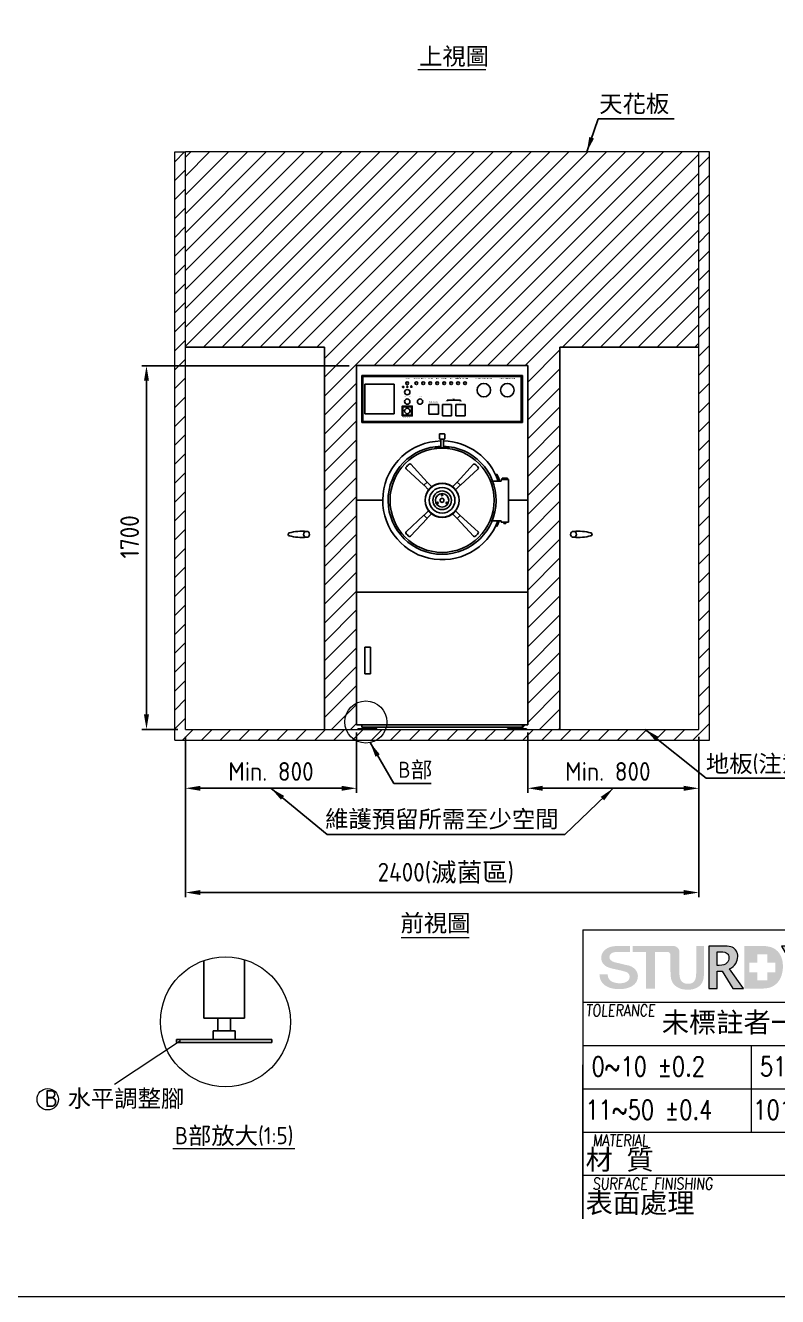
# Model space of a CAD drawing. Header units: millimetres. Extents: x -406921 to 27632, y -22195 to 9278.
# Drawn here: x 18858 to 22374, y 8 to 5951 of the extents above; entities that cross this region are included whole.
import ezdxf
from ezdxf.enums import TextEntityAlignment as Align

# ---------------------------------------------------------------- set-up
doc = ezdxf.new("R2010")
doc.units = ezdxf.units.MM
doc.header["$MEASUREMENT"] = 0
doc.linetypes.add('HIDDEN', pattern=[9.525, 6.35, -3.175])
doc.layers.get('0').update_dxf_attribs({"lineweight": 25})
for name, color, linetype, lineweight in [('D', 3, 'Continuous', 13), ('F', 7, 'Continuous', 15), ('H', 2, 'HIDDEN', 15), ('S', 4, 'Continuous', 15)]:
    doc.layers.add(name, color=color, linetype=linetype, lineweight=lineweight)
doc.styles.add('2', font='ARIAL.TTF')
doc.styles.get("Standard").update_dxf_attribs({"font": 'KAIU.TTF'})
doc.styles.add('STU25', font='isocp2.shx')
doc.styles.add('Text', font='romans.shx', dxfattribs={"width": 0.8, "oblique": 10})
doc.dimstyles.new('STU25', dxfattribs={"dimscale": 35, "dimtxt": 2.5, "dimasz": 2, "dimexe": 0.6, "dimexo": 1, "dimgap": 1, "dimtad": 1, "dimdsep": 46, "dimtxsty": 'STU25', "dimcen": 2, "dimazin": 2, "dimtfac": 1, "dimtmove": 0, "dimatfit": 3, "dimfxl": 0, "dimtolj": 1, "dimtzin": 0, "dimarcsym": 0})
doc.dimstyles.new('STU25$7', dxfattribs={"dimscale": 35, "dimtxt": 2.5, "dimasz": 2, "dimexe": 1.25, "dimexo": 0.625, "dimgap": 1, "dimtad": 0, "dimdec": 4, "dimdsep": 46, "dimtxsty": 'STU25', "dimcen": 2.5, "dimazin": 2, "dimtfac": 1, "dimtdec": 4, "dimtmove": 0, "dimatfit": 3, "dimfxl": 0, "dimtolj": 1, "dimtzin": 0, "dimarcsym": 0})

# ---------------------------------------------------------------- blocks, each defined once
blk = doc.blocks.new('*D3')
at = {"layer": 'D', "color": 0, "lineweight": -2}
for p, q in [((19606, 2625.1), (19606, 1876.4)), ((22006, 2625.1), (22006, 1876.4)), ((19676, 1897.4), (21936, 1897.4))]:
    blk.add_line(p, q, dxfattribs=at)
at = {"layer": 'D', "color": 0}
for points in [[(19676, 1909.1), (19676, 1885.8), (19606, 1897.4)], [(21936, 1885.8), (21936, 1909.1), (22006, 1897.4)]]:
    blk.add_solid(points, dxfattribs=at)
at = {"layer": 'Defpoints', "color": 0}
for p in [(19606, 2660.1), (22006, 2660.1), (22006, 1897.4)]:
    blk.add_point(p, dxfattribs=at)
at = {"layer": 'D', "color": 0, "insert": (20823, 1987.5), "char_height": 87.5, "attachment_point": 5, "style": 'STU25'}
blk.add_mtext('\\A1;2400({\\f標楷體|b0|i0|c136|p65;滅菌區})', dxfattribs=at)
blk = doc.blocks.new('*D5')
at = {"layer": 'D', "color": 0, "lineweight": -2}
for p, q in [((19606, 2625.1), (19606, 2363.7)), ((20406, 2646.1), (20406, 2363.7)), ((19676, 2384.7), (20336, 2384.7))]:
    blk.add_line(p, q, dxfattribs=at)
at = {"layer": 'D', "color": 0}
for points in [[(19676, 2396.3), (19676, 2373), (19606, 2384.7)], [(20336, 2373), (20336, 2396.3), (20406, 2384.7)]]:
    blk.add_solid(points, dxfattribs=at)
at = {"layer": 'Defpoints', "color": 0}
for p in [(20406, 2681.1), (19606, 2660.1), (20406, 2384.7)]:
    blk.add_point(p, dxfattribs=at)
at = {"layer": 'D', "color": 0, "insert": (20006, 2463.4), "char_height": 87.5, "attachment_point": 5, "style": 'STU25'}
blk.add_mtext('\\A1;Min. 800', dxfattribs=at)
blk = doc.blocks.new('*D6')
at = {"layer": 'D', "color": 0, "lineweight": -2}
for p, q in [((21206, 2646.1), (21206, 2363.7)), ((22006, 2625.1), (22006, 2363.7)), ((21276, 2384.7), (21936, 2384.7))]:
    blk.add_line(p, q, dxfattribs=at)
at = {"layer": 'D', "color": 0}
for points in [[(21276, 2396.3), (21276, 2373), (21206, 2384.7)], [(21936, 2373), (21936, 2396.3), (22006, 2384.7)]]:
    blk.add_solid(points, dxfattribs=at)
at = {"layer": 'Defpoints', "color": 0}
for p in [(21206, 2681.1), (22006, 2660.1), (22006, 2384.7)]:
    blk.add_point(p, dxfattribs=at)
at = {"layer": 'D', "color": 0, "insert": (21581, 2463.4), "char_height": 87.5, "attachment_point": 5, "style": 'STU25'}
blk.add_mtext('\\A1;Min. 800', dxfattribs=at)
blk = doc.blocks.new('*D7')
at = {"layer": 'D', "color": 0, "lineweight": -2}
for p, q in [((20371, 4360.1), (19403, 4360.1)), ((19424, 4290.1), (19424, 2730.1)), ((19571, 2660.1), (19403, 2660.1))]:
    blk.add_line(p, q, dxfattribs=at)
at = {"layer": 'D', "color": 0}
for points in [[(19435.6, 4290.1), (19412.3, 4290.1), (19424, 4360.1)], [(19412.3, 2730.1), (19435.6, 2730.1), (19424, 2660.1)]]:
    blk.add_solid(points, dxfattribs=at)
at = {"layer": 'Defpoints', "color": 0}
for p in [(20406, 4360.1), (19424, 2660.1), (19606, 2660.1)]:
    blk.add_point(p, dxfattribs=at)
at = {"layer": 'D', "color": 0, "insert": (19345.2, 3560.1), "char_height": 87.5, "attachment_point": 5, "rotation": 90, "style": 'STU25'}
blk.add_mtext('\\A1;1700', dxfattribs=at)
blk = doc.blocks.new('新駿LOGO')
at = {"layer": 'F'}
h = blk.add_hatch(color=256, dxfattribs=at)
edge = h.paths.add_edge_path()
edge.add_spline(control_points=[(-529.05, -442.14), (-529.05, -442.31), (-529.02, -442.45), (-528.95, -442.56), (-528.89, -442.68), (-528.8, -442.78), (-528.69, -442.85), (-528.57, -442.93), (-528.44, -442.98), (-528.29, -443.01), (-528.15, -443.05), (-527.99, -443.07), (-527.81, -443.07), (-527.62, -443.07), (-527.47, -443.05), (-527.33, -443.01), (-527.2, -442.97), (-527.09, -442.92), (-527.01, -442.86), (-526.93, -442.8), (-526.87, -442.73), (-526.83, -442.65), (-526.8, -442.57), (-526.78, -442.49), (-526.78, -442.41), (-526.78, -442.25), (-526.82, -442.13), (-526.91, -442.05), (-526.99, -441.97), (-527.08, -441.91), (-527.18, -441.88), (-527.36, -441.83), (-527.56, -441.77), (-527.79, -441.72), (-528.02, -441.67), (-528.3, -441.61), (-528.64, -441.53), (-528.85, -441.48), (-529.02, -441.41), (-529.16, -441.34), (-529.3, -441.26), (-529.41, -441.17), (-529.5, -441.07), (-529.58, -440.98), (-529.64, -440.87), (-529.67, -440.77), (-529.7, -440.66), (-529.72, -440.55), (-529.72, -440.43), (-529.72, -440.22), (-529.67, -440.03), (-529.57, -439.87), (-529.46, -439.71), (-529.33, -439.58), (-529.16, -439.47), (-528.99, -439.37), (-528.85, -439.31), (-528.64, -439.26), (-528.43, -439.21), (-528.13, -439.2), (-527.91, -439.2), (-527.66, -439.2), (-526.73, -439.2), (-526.73, -439.2), (-526.73, -439.2), (-526.73, -439.81), (-526.73, -439.81), (-526.73, -439.81), (-528.14, -439.8), (-528.28, -439.83), (-528.39, -439.85), (-528.48, -439.86), (-528.56, -439.9), (-528.65, -439.94), (-528.72, -440), (-528.78, -440.07), (-528.84, -440.14), (-528.87, -440.23), (-528.87, -440.34), (-528.87, -440.5), (-528.81, -440.62), (-528.7, -440.7), (-528.6, -440.79), (-528.46, -440.85), (-528.28, -440.9), (-528.27, -440.9), (-528.19, -440.92), (-528.07, -440.95), (-527.94, -440.98), (-527.8, -441.01), (-527.65, -441.05), (-527.49, -441.09), (-527.34, -441.12), (-527.19, -441.16), (-527.04, -441.19), (-526.94, -441.21), (-526.87, -441.23), (-526.71, -441.27), (-526.58, -441.34), (-526.46, -441.41), (-526.34, -441.49), (-526.24, -441.58), (-526.16, -441.67), (-526.08, -441.77), (-526.02, -441.88), (-525.98, -441.99), (-525.94, -442.1), (-525.92, -442.22), (-525.92, -442.33), (-525.92, -442.57), (-525.98, -442.78), (-526.09, -442.95), (-526.2, -443.12), (-526.35, -443.26), (-526.53, -443.37), (-526.71, -443.48), (-526.92, -443.55), (-527.15, -443.61), (-527.39, -443.66), (-527.62, -443.68), (-527.87, -443.68), (-528.14, -443.68), (-528.41, -443.65), (-528.65, -443.59), (-528.9, -443.53), (-529.11, -443.44), (-529.3, -443.31), (-529.48, -443.19), (-529.63, -443.03), (-529.74, -442.83), (-529.84, -442.64), (-529.9, -442.41), (-529.91, -442.14), (-529.91, -442.14), (-529.05, -442.14), (-529.05, -442.14)], knot_values=[0, 0, 0, 0, 1, 1, 1, 2, 2, 2, 3, 3, 3, 4, 4, 4, 5, 5, 5, 6, 6, 6, 7, 7, 7, 8, 8, 8, 9, 9, 9, 10, 10, 10, 11, 11, 11, 12, 12, 12, 13, 13, 13, 14, 14, 14, 15, 15, 15, 16, 16, 16, 17, 17, 17, 18, 18, 18, 19, 19, 19, 20, 20, 20, 21, 21, 21, 22, 22, 22, 23, 23, 23, 24, 24, 24, 25, 25, 25, 26, 26, 26, 27, 27, 27, 28, 28, 28, 29, 29, 29, 30, 30, 30, 31, 31, 31, 32, 32, 32, 33, 33, 33, 34, 34, 34, 35, 35, 35, 36, 36, 36, 37, 37, 37, 38, 38, 38, 39, 39, 39, 40, 40, 40, 41, 41, 41, 42, 42, 42, 43, 43, 43, 44, 44, 44, 45, 45, 45, 45], degree=3, periodic=0)
edge = h.paths.add_edge_path()
edge.add_spline(control_points=[(-522.53, -440.14), (-522.54, -440.04), (-522.57, -439.94), (-522.63, -439.9), (-522.77, -439.79), (-522.9, -439.81), (-522.9, -439.81), (-522.9, -439.81), (-523.02, -439.81), (-523.02, -439.81), (-523.02, -439.81), (-524.14, -439.81), (-524.14, -439.81), (-524.14, -439.81), (-524.14, -443.62), (-524.14, -443.62), (-524.14, -443.62), (-525.06, -443.62), (-525.06, -443.62), (-525.06, -443.62), (-525.06, -439.81), (-525.06, -439.81), (-525.06, -439.81), (-526.47, -439.81), (-526.47, -439.81), (-526.47, -439.81), (-526.47, -439.2), (-526.47, -439.2), (-526.47, -439.2), (-522.39, -439.2), (-522.39, -439.2)], knot_values=[5.578051, 5.578051, 5.578051, 5.578051, 6, 6, 6, 7, 7, 7, 8, 8, 8, 9, 9, 9, 10, 10, 10, 11, 11, 11, 12, 12, 12, 13, 13, 13, 14, 14, 14, 15, 15, 15, 15], degree=3, periodic=0)
edge.add_spline(control_points=[(-522.4, -439.2), (-522.31, -439.2), (-522.22, -439.2), (-522.22, -439.2), (-522.22, -439.2), (-521.96, -439.19), (-521.76, -439.41), (-521.58, -439.61), (-521.61, -439.85), (-521.61, -439.85), (-521.61, -439.85), (-521.61, -441.92), (-521.61, -441.92), (-521.61, -442.41), (-521.52, -442.73), (-521.36, -442.89), (-521.19, -443.05), (-520.97, -443.13), (-520.71, -443.13), (-520.45, -443.13), (-520.24, -443.05), (-520.09, -442.89), (-519.93, -442.74), (-519.86, -442.43), (-519.86, -441.98), (-519.86, -441.98), (-519.86, -439.2), (-519.86, -439.2), (-519.86, -439.2), (-519.05, -439.2), (-519.05, -439.2), (-519.05, -439.2), (-519.05, -441.92), (-519.05, -441.92), (-519.05, -442.43), (-519.12, -442.8), (-519.25, -443.02), (-519.38, -443.24), (-519.56, -443.42), (-519.8, -443.54), (-520.05, -443.67), (-520.35, -443.74), (-520.73, -443.74), (-521.09, -443.74), (-521.41, -443.68), (-521.67, -443.56), (-521.93, -443.44), (-522.14, -443.26), (-522.3, -443.03), (-522.45, -442.8), (-522.53, -442.42), (-522.53, -441.91), (-522.53, -441.91), (-522.53, -440.92), (-522.53, -440.14)], knot_values=[0.44538, 0.44538, 0.44538, 0.44538, 1, 1, 1, 2, 2, 2, 3, 3, 3, 4, 4, 4, 5, 5, 5, 6, 6, 6, 7, 7, 7, 8, 8, 8, 9, 9, 9, 10, 10, 10, 11, 11, 11, 12, 12, 12, 13, 13, 13, 14, 14, 14, 15, 15, 15, 16, 16, 16, 17, 17, 17, 17.603917, 17.603917, 17.603917, 17.603917], degree=3, periodic=0)
h = blk.add_hatch(color=256, dxfattribs=at)
edge = h.paths.add_edge_path()
edge.add_spline(control_points=[(-526.47, -439.2), (-526.47, -439.2), (-526.47, -439.81), (-526.47, -439.81)], knot_values=[-14, -14, -14, -14, -13, -13, -13, -13], degree=3, periodic=0)
edge.add_spline(control_points=[(-526.47, -439.81), (-526.47, -439.81), (-525.06, -439.81), (-525.06, -439.81)], knot_values=[-13, -13, -13, -13, -12, -12, -12, -12], degree=3, periodic=0)
edge.add_spline(control_points=[(-525.06, -439.81), (-525.06, -439.81), (-525.06, -443.62), (-525.06, -443.62)], knot_values=[-12, -12, -12, -12, -11, -11, -11, -11], degree=3, periodic=0)
edge.add_spline(control_points=[(-525.06, -443.62), (-525.06, -443.62), (-524.14, -443.62), (-524.14, -443.62)], knot_values=[-11, -11, -11, -11, -10, -10, -10, -10], degree=3, periodic=0)
edge.add_spline(control_points=[(-524.14, -443.62), (-524.14, -443.62), (-524.14, -439.81), (-524.14, -439.81)], knot_values=[-10, -10, -10, -10, -9, -9, -9, -9], degree=3, periodic=0)
edge.add_spline(control_points=[(-524.14, -439.81), (-524.14, -439.81), (-523.02, -439.81), (-523.02, -439.81)], knot_values=[-9, -9, -9, -9, -8, -8, -8, -8], degree=3, periodic=0)
edge.add_spline(control_points=[(-523.02, -439.81), (-523.02, -439.81), (-522.9, -439.81), (-522.9, -439.81)], knot_values=[-8, -8, -8, -8, -7, -7, -7, -7], degree=3, periodic=0)
edge.add_spline(control_points=[(-522.9, -439.81), (-522.9, -439.81), (-522.77, -439.79), (-522.63, -439.9)], knot_values=[-7, -7, -7, -7, -6, -6, -6, -6], degree=3, periodic=0)
edge.add_spline(control_points=[(-522.63, -439.9), (-522.57, -439.94), (-522.54, -440.04), (-522.53, -440.14)], knot_values=[-6, -6, -6, -6, -5.578051, -5.578051, -5.578051, -5.578051], degree=3, periodic=0)
edge.add_spline(control_points=[(-522.53, -440.14), (-522.53, -440.92), (-522.53, -441.91), (-522.53, -441.91)], knot_values=[-17.603917, -17.603917, -17.603917, -17.603917, -17, -17, -17, -17], degree=3, periodic=0)
edge.add_spline(control_points=[(-522.53, -441.91), (-522.53, -442.42), (-522.45, -442.8), (-522.3, -443.03)], knot_values=[-17, -17, -17, -17, -16, -16, -16, -16], degree=3, periodic=0)
edge.add_spline(control_points=[(-522.3, -443.03), (-522.14, -443.26), (-521.93, -443.44), (-521.67, -443.56)], knot_values=[-16, -16, -16, -16, -15, -15, -15, -15], degree=3, periodic=0)
edge.add_spline(control_points=[(-521.67, -443.56), (-521.41, -443.68), (-521.09, -443.74), (-520.73, -443.74)], knot_values=[-15, -15, -15, -15, -14, -14, -14, -14], degree=3, periodic=0)
edge.add_spline(control_points=[(-520.73, -443.74), (-520.35, -443.74), (-520.05, -443.67), (-519.8, -443.54)], knot_values=[-14, -14, -14, -14, -13, -13, -13, -13], degree=3, periodic=0)
edge.add_spline(control_points=[(-519.8, -443.54), (-519.56, -443.42), (-519.38, -443.24), (-519.25, -443.02)], knot_values=[-13, -13, -13, -13, -12, -12, -12, -12], degree=3, periodic=0)
edge.add_spline(control_points=[(-519.25, -443.02), (-519.12, -442.8), (-519.05, -442.43), (-519.05, -441.92)], knot_values=[-12, -12, -12, -12, -11, -11, -11, -11], degree=3, periodic=0)
edge.add_spline(control_points=[(-519.05, -441.92), (-519.05, -441.92), (-519.05, -439.2), (-519.05, -439.2)], knot_values=[-11, -11, -11, -11, -10, -10, -10, -10], degree=3, periodic=0)
edge.add_spline(control_points=[(-519.05, -439.2), (-519.05, -439.2), (-519.86, -439.2), (-519.86, -439.2)], knot_values=[-10, -10, -10, -10, -9, -9, -9, -9], degree=3, periodic=0)
edge.add_spline(control_points=[(-519.86, -439.2), (-519.86, -439.2), (-519.86, -441.98), (-519.86, -441.98)], knot_values=[-9, -9, -9, -9, -8, -8, -8, -8], degree=3, periodic=0)
edge.add_spline(control_points=[(-519.86, -441.98), (-519.86, -442.43), (-519.93, -442.74), (-520.09, -442.89)], knot_values=[-8, -8, -8, -8, -7, -7, -7, -7], degree=3, periodic=0)
edge.add_spline(control_points=[(-520.09, -442.89), (-520.24, -443.05), (-520.45, -443.13), (-520.71, -443.13)], knot_values=[-7, -7, -7, -7, -6, -6, -6, -6], degree=3, periodic=0)
edge.add_spline(control_points=[(-520.71, -443.13), (-520.97, -443.13), (-521.19, -443.05), (-521.36, -442.89)], knot_values=[-6, -6, -6, -6, -5, -5, -5, -5], degree=3, periodic=0)
edge.add_spline(control_points=[(-521.36, -442.89), (-521.52, -442.73), (-521.61, -442.41), (-521.61, -441.92)], knot_values=[-5, -5, -5, -5, -4, -4, -4, -4], degree=3, periodic=0)
edge.add_spline(control_points=[(-521.61, -441.92), (-521.61, -441.92), (-521.61, -439.85), (-521.61, -439.85)], knot_values=[-4, -4, -4, -4, -3, -3, -3, -3], degree=3, periodic=0)
edge.add_spline(control_points=[(-521.61, -439.85), (-521.61, -439.85), (-521.61, -439.85), (-521.61, -439.85)], knot_values=[-3, -3, -3, -3, -2.999949, -2.999949, -2.999949, -2.999949], degree=3, periodic=0)
edge.add_spline(control_points=[(-521.61, -439.85), (-521.61, -439.85), (-521.58, -439.61), (-521.76, -439.41)], knot_values=[-2.999949, -2.999949, -2.999949, -2.999949, -2, -2, -2, -2], degree=3, periodic=0)
edge.add_spline(control_points=[(-521.76, -439.41), (-521.96, -439.19), (-522.22, -439.2), (-522.22, -439.2)], knot_values=[-2, -2, -2, -2, -1, -1, -1, -1], degree=3, periodic=0)
edge.add_spline(control_points=[(-522.22, -439.2), (-522.22, -439.2), (-526.47, -439.2), (-526.47, -439.2)], knot_values=[-15, -15, -15, -15, -14, -14, -14, -14], degree=3, periodic=0)
h = blk.add_hatch(color=256, dxfattribs=at)
edge = h.paths.add_edge_path()
edge.add_spline(control_points=[(-518.54, -443.62), (-518.54, -443.62), (-518.54, -439.2), (-518.54, -439.2), (-518.54, -439.2), (-516.88, -439.2), (-516.88, -439.2), (-516.55, -439.2), (-516.29, -439.25), (-516.11, -439.33), (-515.93, -439.41), (-515.79, -439.54), (-515.69, -439.72), (-515.59, -439.89), (-515.54, -440.08), (-515.54, -440.3), (-515.54, -440.56), (-515.61, -440.8), (-515.76, -441.03), (-515.91, -441.26), (-516.12, -441.44), (-516.39, -441.56), (-516.39, -441.56), (-514.95, -443.62), (-514.95, -443.62), (-514.95, -443.62), (-516.07, -443.62), (-516.07, -443.62), (-516.07, -443.62), (-517.17, -441.81), (-517.17, -441.81), (-517.17, -441.81), (-517.67, -441.81), (-517.67, -441.81), (-517.67, -441.81), (-517.67, -443.62), (-517.67, -443.62), (-517.67, -443.62), (-518.54, -443.62), (-518.54, -443.62)], knot_values=[0, 0, 0, 0, 1, 1, 1, 2, 2, 2, 3, 3, 3, 4, 4, 4, 5, 5, 5, 6, 6, 6, 7, 7, 7, 8, 8, 8, 9, 9, 9, 10, 10, 10, 11, 11, 11, 12, 12, 12, 13, 13, 13, 13], degree=3, periodic=1)
edge = h.paths.add_edge_path(flags=16)
edge.add_spline(control_points=[(-517.67, -441.21), (-517.67, -441.21), (-517.46, -441.21), (-517.46, -441.21), (-517.08, -441.21), (-516.82, -441.13), (-516.68, -440.96), (-516.53, -440.8), (-516.46, -440.61), (-516.46, -440.4), (-516.46, -440.22), (-516.52, -440.08), (-516.63, -439.97), (-516.75, -439.86), (-516.99, -439.81), (-517.35, -439.81), (-517.35, -439.81), (-517.67, -439.81), (-517.67, -439.81), (-517.67, -439.81), (-517.67, -441.21), (-517.67, -441.21)], knot_values=[0, 0, 0, 0, 1, 1, 1, 2, 2, 2, 3, 3, 3, 4, 4, 4, 5, 5, 5, 6, 6, 6, 7, 7, 7, 7], degree=3, periodic=1)
h = blk.add_hatch(color=256, dxfattribs=at)
edge = h.paths.add_edge_path()
edge.add_spline(control_points=[(-514.87, -443.62), (-514.87, -443.62), (-513.05, -443.62), (-513.05, -443.62)], knot_values=[-9, -9, -9, -9, -8, -8, -8, -8], degree=3, periodic=0)
edge.add_spline(control_points=[(-513.05, -443.62), (-512.51, -443.62), (-512.09, -443.52), (-511.79, -443.32)], knot_values=[-8, -8, -8, -8, -7, -7, -7, -7], degree=3, periodic=0)
edge.add_spline(control_points=[(-511.79, -443.32), (-511.48, -443.12), (-511.25, -442.85), (-511.09, -442.5)], knot_values=[-7, -7, -7, -7, -6, -6, -6, -6], degree=3, periodic=0)
edge.add_spline(control_points=[(-511.09, -442.5), (-510.93, -442.15), (-510.85, -441.76), (-510.85, -441.32)], knot_values=[-6, -6, -6, -6, -5, -5, -5, -5], degree=3, periodic=0)
edge.add_spline(control_points=[(-510.85, -441.32), (-510.85, -440.87), (-510.93, -440.49), (-511.1, -440.17)], knot_values=[-5, -5, -5, -5, -4, -4, -4, -4], degree=3, periodic=0)
edge.add_spline(control_points=[(-511.1, -440.17), (-511.27, -439.85), (-511.49, -439.61), (-511.78, -439.45)], knot_values=[-4, -4, -4, -4, -3, -3, -3, -3], degree=3, periodic=0)
edge.add_spline(control_points=[(-511.78, -439.45), (-512.06, -439.29), (-512.46, -439.2), (-512.97, -439.2)], knot_values=[-3, -3, -3, -3, -2, -2, -2, -2], degree=3, periodic=0)
edge.add_spline(control_points=[(-512.97, -439.2), (-512.97, -439.2), (-514.87, -439.2), (-514.87, -439.2)], knot_values=[-2, -2, -2, -2, -1, -1, -1, -1], degree=3, periodic=0)
edge.add_spline(control_points=[(-514.87, -439.2), (-514.87, -439.2), (-514.87, -443.62), (-514.87, -443.62)], knot_values=[-1, -1, -1, -1, 0, 0, 0, 0], degree=3, periodic=0)
h.paths.add_polyline_path([(-514.34, -441.95), (-514.34, -440.92), (-513.51, -440.92), (-513.51, -440.07), (-512.48, -440.07), (-512.48, -440.92), (-511.64, -440.92), (-511.64, -441.95), (-512.48, -441.95), (-512.48, -442.77), (-513.51, -442.77), (-513.51, -441.95)], flags=16)
h = blk.add_hatch(color=256, dxfattribs=at)
edge = h.paths.add_edge_path()
edge.add_spline(control_points=[(-509.51, -443.62), (-509.51, -443.62), (-509.51, -441.77), (-509.51, -441.77), (-509.51, -441.77), (-511, -439.2), (-511, -439.2), (-511, -439.2), (-510.64, -439.2), (-510.64, -439.2), (-510.64, -439.2), (-510.3, -439.19), (-510.04, -439.32), (-509.79, -439.45), (-509.71, -439.68), (-509.71, -439.68), (-509.71, -439.68), (-508.9, -441.07), (-508.9, -441.07), (-508.9, -441.07), (-507.78, -439.2), (-507.78, -439.2), (-507.78, -439.2), (-507.05, -439.2), (-507.05, -439.2), (-507.05, -439.2), (-508.59, -441.77), (-508.59, -441.77), (-508.59, -441.77), (-508.59, -443.62), (-508.59, -443.62), (-508.59, -443.62), (-509.51, -443.62), (-509.51, -443.62)], knot_values=[0, 0, 0, 0, 1, 1, 1, 2, 2, 2, 3, 3, 3, 4, 4, 4, 5, 5, 5, 6, 6, 6, 7, 7, 7, 8, 8, 8, 9, 9, 9, 10, 10, 10, 11, 11, 11, 11], degree=3, periodic=1)
at = {"layer": 'F', "lineweight": 0}
for points, knots in [([(-518.54, -443.62), (-518.54, -443.62), (-518.54, -439.2), (-518.54, -439.2), (-518.54, -439.2), (-516.88, -439.2), (-516.88, -439.2), (-516.55, -439.2), (-516.29, -439.25), (-516.11, -439.33), (-515.93, -439.41), (-515.79, -439.54), (-515.69, -439.72), (-515.59, -439.89), (-515.54, -440.08), (-515.54, -440.3), (-515.54, -440.56), (-515.61, -440.8), (-515.76, -441.03), (-515.91, -441.26), (-516.12, -441.44), (-516.39, -441.56), (-516.39, -441.56), (-514.95, -443.62), (-514.95, -443.62), (-514.95, -443.62), (-516.07, -443.62), (-516.07, -443.62), (-516.07, -443.62), (-517.17, -441.81), (-517.17, -441.81), (-517.17, -441.81), (-517.67, -441.81), (-517.67, -441.81), (-517.67, -441.81), (-517.67, -443.62), (-517.67, -443.62), (-517.67, -443.62), (-518.54, -443.62), (-518.54, -443.62)], [0, 0, 0, 0, 1, 1, 1, 2, 2, 2, 3, 3, 3, 4, 4, 4, 5, 5, 5, 6, 6, 6, 7, 7, 7, 8, 8, 8, 9, 9, 9, 10, 10, 10, 11, 11, 11, 12, 12, 12, 13, 13, 13, 13]), ([(-509.51, -443.62), (-509.51, -443.62), (-509.51, -441.77), (-509.51, -441.77), (-509.51, -441.77), (-511, -439.2), (-511, -439.2), (-511, -439.2), (-510.64, -439.2), (-510.64, -439.2), (-510.64, -439.2), (-510.3, -439.19), (-510.04, -439.32), (-509.79, -439.45), (-509.71, -439.68), (-509.71, -439.68), (-509.71, -439.68), (-508.9, -441.07), (-508.9, -441.07), (-508.9, -441.07), (-507.78, -439.2), (-507.78, -439.2), (-507.78, -439.2), (-507.05, -439.2), (-507.05, -439.2), (-507.05, -439.2), (-508.59, -441.77), (-508.59, -441.77), (-508.59, -441.77), (-508.59, -443.62), (-508.59, -443.62), (-508.59, -443.62), (-509.51, -443.62), (-509.51, -443.62)], [0, 0, 0, 0, 1, 1, 1, 2, 2, 2, 3, 3, 3, 4, 4, 4, 5, 5, 5, 6, 6, 6, 7, 7, 7, 8, 8, 8, 9, 9, 9, 10, 10, 10, 11, 11, 11, 11]), ([(-517.67, -441.21), (-517.67, -441.21), (-517.46, -441.21), (-517.46, -441.21), (-517.08, -441.21), (-516.82, -441.13), (-516.68, -440.96), (-516.53, -440.8), (-516.46, -440.61), (-516.46, -440.4), (-516.46, -440.22), (-516.52, -440.08), (-516.63, -439.97), (-516.75, -439.86), (-516.99, -439.81), (-517.35, -439.81), (-517.35, -439.81), (-517.67, -439.81), (-517.67, -439.81), (-517.67, -439.81), (-517.67, -441.21), (-517.67, -441.21)], [0, 0, 0, 0, 1, 1, 1, 2, 2, 2, 3, 3, 3, 4, 4, 4, 5, 5, 5, 6, 6, 6, 7, 7, 7, 7])]:
    blk.add_open_spline(points, degree=3, knots=knots, dxfattribs=at)
at = {"attachment_point": 1, "style": 'STU25'}
for s, insert, char_height in [('{\\f標楷體|b0|i0|c136|p65;新駿實業股份有限公司}', (-504.12, -439.33), 3.25), ('{\\f標楷體|b0|i0|c136|p65;STURDY\\H0.9667x; \\H1.034x;INDUSTRIAL CO.,LTD.}', (-455.51, -439.78), 3)]:
    blk.add_mtext(s, dxfattribs=dict(at, insert=insert, char_height=char_height))
blk = doc.blocks.new('H421')
at = {"layer": 'F', "color": 7}
for p, q in [((155.91, 38.09), (286.91, 38.09)), ((211.36, 38.09), (286.91, 38.09)), ((155.91, 30.59), (286.91, 30.59)), ((192.41, 30.59), (192.41, 17.09)), ((242.66, 30.59), (242.66, 17.09)), ((257.41, 30.59), (257.41, 17.09)), ((272.16, 30.59), (272.16, 17.09)), ((155.91, 26.09), (227.91, 26.09)), ((173.41, 26.09), (173.41, 17.09)), ((211.41, 26.09), (211.41, 17.09)), ((155.91, 8.09), (155.91, 24.09)), ((155.91, 21.59), (286.91, 21.59)), ((214.91, 21.59), (286.91, 21.59)), ((227.91, 21.59), (286.91, 21.59)), ((155.91, 17.09), (286.91, 17.09)), ((211.41, 17.09), (211.41, 12.59)), ((227.91, 17.09), (227.91, 8.09)), ((286.91, 12.59), (155.91, 12.59))]:
    blk.add_line(p, q, dxfattribs=at)
at = {"layer": 'F'}
for p, q in [((155.91, 38.09), (155.91, 17.09)), ((227.91, 30.59), (227.91, 17.09)), ((155.91, 24.09), (155.91, 16.09)), ((155.91, 17.09), (155.91, 8.09)), ((192.41, 17.09), (192.41, 8.09))]:
    blk.add_line(p, q, dxfattribs=at)
at = {"layer": 'F', "color": 0}
for p, q in [((220.66, 21.32), (220.66, 20.14)), ((223.77, 20.14), (227.5, 20.92)), ((223.77, 20.14), (223.77, 18.62)), ((227.5, 20.92), (227.5, 17.84)), ((218.72, 19.38), (219.89, 19.38)), ((220.27, 19.38), (221.04, 19.38)), ((220.66, 19.77), (220.66, 19)), ((220.66, 18.62), (220.66, 17.45)), ((221.42, 19.38), (222.57, 19.38)), ((223.49, 19.38), (224.81, 19.38)), ((223.77, 18.62), (227.5, 17.84)), ((225.34, 19.38), (225.81, 19.38)), ((226.31, 19.38), (228.03, 19.38))]:
    blk.add_line(p, q, dxfattribs=at)
for radius in [1.54, 0.762]:
    blk.add_circle((220.66, 19.38), radius, dxfattribs=at)
blk.add_blockref('新駿LOGO', (687.56, 475.62))
at = {"layer": 'F', "color": 1, "lineweight": 15, "style": 'Text', "oblique": 5, "width": 0.8}
for s, height, p in [('TOLERANCE', 1.2, (156.23, 29.13)), ('DESIGNED', 1.2, (228.57, 29.01)), ('DRAWN', 1.245, (243.23, 29.03)), ('VERIFIED', 1.2, (257.72, 29.09)), ('APPROVED', 1.2, (272.5, 29.06)), ('VIEWPOINT', 1.2, (211.83, 20.13)), ('MATERIAL', 1.2, (156.92, 15.63)), ('SCALE', 1.2, (193.44, 15.63)), ('UNIT', 1.2, (212.42, 15.63)), ('NAME', 1.2, (229.41, 15.63)), ('SURFACE FINISHING', 1.2, (156.92, 11.13)), ('MODEL NO.', 1.2, (193.44, 11.13)), ('DWG.NO.', 1.2, (229.41, 11.13))]:
    blk.add_text(s, height=height, dxfattribs=at).set_placement(p)
at = {"layer": 'F', "lineweight": -3}
for s, height, p in [('未標註者一般公差表', 2.076, (164.12, 27.45)), ('未標示之圓角為R1導角為C1', 2.0757, (192.54, 27.58)), ('繪圖:', 2.076, (243.32, 26.66)), ('設計:', 2.076, (228.54, 26.61)), ('校核:', 2.076, (257.59, 26.57)), ('核准:', 2.076, (272.41, 26.52)), ('視角', 2.076, (211.71, 17.69)), ('材 質', 2.076, (156.21, 13.19)), ('比例', 2.076, (192.73, 13.19)), ('單位', 2.076, (211.71, 13.19)), ('圖 名', 2.076, (228.7, 13.19)), ('表面處理', 2.076, (156.21, 8.69)), ('代表機種', 2.076, (192.73, 8.69)), ('圖 號', 2.076, (228.7, 8.69))]:
    blk.add_text(s, height=height, dxfattribs=at).set_placement(p)
at = {"layer": 'F', "lineweight": 20, "style": 'Text', "width": 0.8}
for s, p in [('0~10 ±0.2', (156.82, 22.91)), ('51~100±0.6', (174.32, 22.91)), ('201~500±1', (192.72, 22.91)), ('ANGLE  ±1%%D', (212.68, 22.91)), ('11~50 ±0.4', (156.2, 18.41)), ('101~200±0.8', (173.63, 18.41)), ('501~X  ±2', (192.72, 18.41))]:
    blk.add_text(s, height=2, dxfattribs=at).set_placement(p)

msp = doc.modelspace()

# ---------------------------------------------------------------- hatches: boundary and pattern name
h = msp.add_hatch(color=256)
h.paths.add_polyline_path([(20436.032, 4310.056), (20436.032, 4100.056), (21176.032, 4100.056), (21176.032, 4310.056)], flags=16)
h.paths.add_polyline_path([(20431.032, 4315.056), (20431.032, 4095.056), (21181.032, 4095.056), (21181.032, 4315.056)])
at = {"layer": 'D'}
h = msp.add_hatch(dxfattribs=at)
h.set_pattern_fill('ANSI31', color=256, scale=500, style=0)
h.set_pattern_definition([(45, (238068.89, 22979.91), (-44.194174, 44.194174), [])])
h.paths.add_polyline_path([(21206.032, 4361.056), (21206.032, 3731.056), (21206.032, 3301.056), (21206.032, 2681.056), (21181.032, 2681.056), (21181.032, 2671.056), (21166.424, 2671.056), (21166.424, 2663.056), (21200.532, 2663.056), (21200.532, 2660.056), (21356.032, 2660.056), (21356.032, 4446.99), (22006.032, 4446.99), (22006.032, 5360.056), (19606.032, 5360.056), (19606.032, 4446.99), (20256.032, 4446.99), (20256.032, 2660.056), (20406.532, 2660.056), (20406.532, 2663.056), (20440.64, 2663.056), (20440.64, 2671.056), (20431.032, 2671.056), (20431.032, 2681.056), (20406.032, 2681.056), (20406.032, 3301.056), (20406.032, 3731.056), (20406.032, 4361.056)])
at = {"layer": 'H', "ltscale": 5}
h = msp.add_hatch(dxfattribs=at)
h.set_pattern_fill('ANSI31', color=256, scale=500, style=0)
h.set_pattern_definition([(45, (237806.1, 23275.985), (-44.194174, 44.194174), [])])
h.paths.add_polyline_path([(22056.032, 2610.056), (22056.032, 5360.056), (22006.032, 5360.056), (22006.032, 2660.056), (19606.032, 2660.056), (19606.032, 5360.056), (19556.032, 5360.056), (19556.032, 2610.056)])
h.paths.add_polyline_path([(22056.032, 5360.056), (22006.032, 5360.056)], flags=16)
h.paths.add_polyline_path([(19556.032, 5360.056), (19606.032, 5360.056)], flags=16)

# ---------------------------------------------------------------- linework, layer by layer
for p, q in [((19606.032, 4446.99), (20256.032, 4446.99)), ((20256.032, 4446.99), (20256.032, 2660.056)), ((21356.032, 4446.99), (21356.032, 2660.056)), ((22006.032, 4446.99), (21356.032, 4446.99)), ((20406.032, 4361.056), (21206.032, 4361.056)), ((20406.032, 3731.056), (20406.032, 4361.056)), ((21206.032, 3731.056), (21206.032, 4361.056)), ((21181.032, 4315.056), (20431.032, 4315.056)), ((20431.032, 4315.056), (20431.032, 4095.056)), ((21176.032, 4310.056), (20436.032, 4310.056)), ((20436.032, 4310.056), (20436.032, 4100.056)), ((21176.032, 4100.056), (21176.032, 4310.056)), ((21181.032, 4095.056), (21181.032, 4315.056)), ((20444.532, 4274.056), (20582.532, 4274.056)), ((20444.532, 4274.056), (20444.532, 4136.056)), ((20582.532, 4136.056), (20582.532, 4274.056)), ((20621.444, 4262.738), (20622.11, 4262.738)), ((20623.044, 4262.056), (20621.444, 4262.738)), ((20621.444, 4262.738), (20621.444, 4259.738)), ((20623.044, 4260.556), (20621.444, 4261.238)), ((20623.044, 4259.056), (20621.444, 4259.738)), ((20622.244, 4262.397), (20622.244, 4259.397)), ((20624.048, 4262.056), (20623.044, 4262.056)), ((20623.044, 4262.056), (20623.044, 4259.056)), ((20627.044, 4260.556), (20623.044, 4260.556)), ((20627.044, 4259.056), (20623.044, 4259.056)), ((20624.092, 4262.133), (20623.385, 4260.901)), ((20623.385, 4260.901), (20623.653, 4260.69)), ((20623.653, 4260.69), (20624.24, 4262.092)), ((20624.263, 4262.056), (20624.225, 4262.056)), ((20624.244, 4262.092), (20625.044, 4260.556)), ((20625.44, 4260.722), (20624.401, 4262.136)), ((20627.044, 4262.056), (20624.46, 4262.056)), ((20625.044, 4261.26), (20625.044, 4262.056)), ((20625.044, 4260.556), (20625.44, 4260.722)), ((20625.044, 4259.056), (20625.044, 4260.556)), ((20627.044, 4262.056), (20626.061, 4262.475)), ((20627.044, 4259.056), (20627.044, 4262.056)), ((20659.544, 4262.043), (20659.544, 4261.544)), ((20659.549, 4262.204), (20660.579, 4263.234)), ((20661.802, 4259.055), (20659.556, 4261.301)), ((20663.026, 4259.245), (20659.619, 4262.652)), ((20659.642, 4260.85), (20662.026, 4263.234)), ((20659.846, 4263.234), (20664.242, 4263.234)), ((20660.189, 4259.868), (20663.555, 4263.234)), ((20663.899, 4259.868), (20660.533, 4263.234)), ((20660.794, 4264.48), (20660.794, 4265.408)), ((20661.062, 4259.245), (20664.469, 4262.652)), ((20664.446, 4260.85), (20662.062, 4263.234)), ((20662.286, 4259.055), (20664.532, 4261.301)), ((20663.294, 4264.48), (20663.294, 4265.408)), ((20664.539, 4262.204), (20663.509, 4263.234)), ((20664.542, 4261.644), (20664.544, 4262.043)), ((20743.532, 4178.556), (20788.532, 4178.556)), ((20743.532, 4133.556), (20743.532, 4178.556)), ((20788.532, 4133.556), (20788.532, 4178.556)), ((20807.682, 4178.556), (20850.382, 4178.556)), ((20807.682, 4126.056), (20807.682, 4178.556)), ((20829.532, 4199.056), (20892.032, 4199.056)), ((20829.532, 4194.056), (20829.532, 4199.056)), ((20850.382, 4178.556), (20850.382, 4126.056)), ((20860.782, 4199.056), (20860.782, 4204.056)), ((20870.682, 4178.556), (20913.382, 4178.556)), ((20870.682, 4178.556), (20870.682, 4126.056)), ((20892.032, 4199.056), (20892.032, 4194.056)), ((20913.382, 4178.556), (20913.382, 4126.056)), ((20582.532, 4136.056), (20444.532, 4136.056)), ((20743.532, 4133.556), (20788.532, 4133.556)), ((20807.682, 4126.056), (20850.382, 4126.056)), ((20870.682, 4126.056), (20913.382, 4126.056)), ((20431.032, 4095.056), (21181.032, 4095.056)), ((20436.032, 4100.056), (21176.032, 4100.056)), ((20816.517, 4042.056), (20795.517, 4042.056)), ((20793.517, 4040.056), (20793.517, 4019.056)), ((20795.517, 4017.056), (20800.017, 4017.056)), ((20800.017, 4017.056), (20812.017, 4017.056)), ((20800.017, 4017.056), (20800.017, 3976.556)), ((20812.017, 4017.056), (20816.517, 4017.056)), ((20812.017, 4017.056), (20812.017, 3976.556)), ((20818.517, 4019.056), (20818.517, 4040.056)), ((20837.017, 3976.556), (20775.017, 3976.556)), ((20775.017, 3976.556), (20775.017, 3974.556)), ((20775.017, 3974.556), (20837.017, 3974.556)), ((20837.017, 3974.556), (20837.017, 3976.556)), ((20735.486, 3816.094), (20757.223, 3794.358)), ((20799.537, 3810.791), (20799.537, 3809.788)), ((20812.527, 3810.791), (20812.527, 3809.788)), ((20812.527, 3810.791), (20812.527, 3809.788)), ((20876.928, 3815.743), (20855.238, 3794.053)), ((21056.525, 3850.467), (21061.942, 3853.049)), ((21116.489, 3822.056), (21116.489, 3816.056)), ((20721.344, 3801.952), (20743.034, 3780.262)), ((20891.07, 3801.601), (20869.334, 3779.865)), ((20406.032, 3731.056), (20406.032, 3301.056)), ((20406.032, 3731.056), (20528.532, 3731.056)), ((20726.296, 3737.55), (20727.299, 3737.55)), ((20726.296, 3737.55), (20727.299, 3737.55)), ((20726.296, 3724.561), (20727.299, 3724.561)), ((20726.296, 3724.561), (20727.299, 3724.561)), ((20885.768, 3737.55), (20884.764, 3737.55)), ((20885.768, 3737.55), (20884.764, 3737.55)), ((20885.768, 3724.561), (20884.764, 3724.561)), ((20885.768, 3724.561), (20884.764, 3724.561)), ((20885.768, 3724.561), (20884.764, 3724.561)), ((21116.489, 3731.056), (21206.032, 3731.056)), ((21116.489, 3731.056), (21206.032, 3731.056)), ((21116.489, 3731.056), (21206.032, 3731.056)), ((21206.032, 3731.056), (21206.032, 3301.056)), ((20720.994, 3660.51), (20742.73, 3682.246)), ((20735.136, 3646.368), (20756.826, 3668.058)), ((20799.537, 3651.32), (20799.537, 3652.323)), ((20799.537, 3651.32), (20799.537, 3652.323)), ((20799.537, 3651.32), (20799.537, 3652.323)), ((20812.527, 3651.32), (20812.527, 3652.323)), ((20812.527, 3651.32), (20812.527, 3652.323)), ((20876.577, 3646.017), (20854.841, 3667.754)), ((20890.72, 3660.159), (20869.03, 3681.849)), ((21116.489, 3640.056), (21116.489, 3646.056)), ((21056.525, 3611.644), (21061.942, 3609.062)), ((20406.032, 3301.056), (20406.032, 2681.056)), ((20406.032, 3301.056), (21206.032, 3301.056)), ((20406.032, 3301.056), (21206.032, 3301.056)), ((21206.032, 3301.056), (21206.032, 2681.056)), ((20444.151, 3044.033), (20444.151, 2919.033)), ((20471.151, 3044.033), (20444.151, 3044.033)), ((20471.151, 2919.033), (20471.151, 3044.033)), ((20444.151, 2919.033), (20471.151, 2919.033)), ((20406.032, 2681.056), (21206.032, 2681.056)), ((20431.032, 2681.056), (20431.032, 2671.056)), ((21181.032, 2681.056), (21181.032, 2671.056)), ((21181.032, 2671.056), (20431.032, 2671.056))]:
    msp.add_line(p, q)
at = {"linetype": 'Continuous'}
for p, q in [((20720.991, 3801.598), (20637.797, 3878.428)), ((20659.178, 3899.454), (20735.84, 3816.447)), ((20876.574, 3816.097), (20953.405, 3899.291)), ((20974.431, 3877.909), (20891.424, 3801.248)), ((20735.84, 3816.447), (20720.991, 3801.598)), ((20891.424, 3801.248), (20876.574, 3816.097)), ((21081.489, 3820.556), (21032.487, 3820.556)), ((21081.489, 3828.056), (21081.489, 3820.556)), ((21116.489, 3828.056), (21081.489, 3828.056)), ((21087.378, 3834.782), (21086.474, 3833.879)), ((21086.474, 3828.959), (21086.474, 3833.879)), ((21086.474, 3828.959), (21087.378, 3828.056)), ((21087.378, 3834.782), (21098.989, 3834.782)), ((21087.378, 3828.056), (21098.989, 3828.056)), ((21110.601, 3834.782), (21098.989, 3834.782)), ((21110.601, 3828.056), (21098.989, 3828.056)), ((21110.601, 3834.782), (21111.504, 3833.879)), ((21111.504, 3828.959), (21110.601, 3828.056)), ((21111.504, 3828.959), (21111.504, 3833.879)), ((21116.489, 3820.556), (21116.489, 3828.056)), ((21116.489, 3635.556), (21116.489, 3820.556)), ((20637.633, 3584.202), (20720.64, 3660.864)), ((20735.489, 3646.014), (20658.659, 3562.82)), ((20720.64, 3660.864), (20735.489, 3646.014)), ((20876.224, 3645.664), (20891.073, 3660.513)), ((20952.885, 3562.657), (20876.224, 3645.664)), ((20891.073, 3660.513), (20974.267, 3583.683)), ((21030.023, 3635.556), (21081.489, 3635.556)), ((21081.489, 3628.056), (21081.489, 3635.556)), ((21116.489, 3628.056), (21081.489, 3628.056)), ((21094.182, 3622.661), (21093.456, 3628.056)), ((21103.797, 3622.661), (21104.523, 3628.056)), ((21116.489, 3635.556), (21116.489, 3628.056)), ((21094.182, 3622.661), (21098.989, 3622.661)), ((21103.797, 3622.661), (21098.989, 3622.661)), ((20500.532, 2663.056), (20411.532, 2663.056)), ((20411.532, 2663.056), (20411.532, 2660.056)), ((20411.532, 2660.056), (20500.532, 2660.056)), ((20431.032, 2671.056), (21181.032, 2671.056)), ((20442.743, 2663.056), (20445.64, 2665.952)), ((20445.64, 2671.056), (20445.64, 2663.056)), ((20466.424, 2671.056), (20445.64, 2671.056)), ((20450.836, 2671.056), (20450.836, 2663.056)), ((20456.228, 2671.056), (20456.228, 2663.056)), ((20466.424, 2663.056), (20466.424, 2671.056)), ((20469.321, 2663.056), (20466.424, 2665.952)), ((20500.532, 2660.056), (20500.532, 2663.056)), ((21111.532, 2663.056), (21200.532, 2663.056)), ((21111.532, 2660.056), (21111.532, 2663.056)), ((21200.532, 2660.056), (21111.532, 2660.056)), ((21142.743, 2663.056), (21145.64, 2665.952)), ((21145.64, 2663.056), (21145.64, 2671.056)), ((21145.64, 2671.056), (21166.424, 2671.056)), ((21150.836, 2671.056), (21150.836, 2663.056)), ((21161.228, 2671.056), (21161.228, 2663.056)), ((21166.424, 2671.056), (21166.424, 2663.056)), ((21169.321, 2663.056), (21166.424, 2665.952)), ((21200.532, 2663.056), (21200.532, 2660.056)), ((19692.057, 1310.574), (19692.057, 1579.399)), ((19882.057, 1583.374), (19882.057, 1310.574)), ((19882.057, 1310.574), (19692.057, 1310.574)), ((19757.057, 1310.574), (19757.057, 1250.574)), ((19817.057, 1250.574), (19817.057, 1310.574)), ((19735.096, 1210.574), (19735.096, 1250.574)), ((19735.096, 1250.574), (19839.019, 1250.574)), ((19839.019, 1250.574), (19839.019, 1210.574)), ((19564.557, 1195.574), (19564.557, 1210.574)), ((19564.557, 1210.574), (20009.557, 1210.574)), ((20009.557, 1195.574), (19564.557, 1195.574)), ((20009.557, 1210.574), (20009.557, 1195.574))]:
    msp.add_line(p, q, dxfattribs=at)
msp.add_lwpolyline([(20643.338, 4263.289, -0.25947728), (20643.464, 4263.759, 0.36155861), (20643.578, 4265.231), (20643.068, 4264.044), (20642.559, 4265.231, 0.36155861), (20642.672, 4263.759, -0.25947728), (20642.799, 4263.289), (20642.343, 4261.466, -0.41421356), (20641.758, 4261.069, 2.41421356), (20642.55, 4259.898), (20643.068, 4262.587), (20643.586, 4259.898, 2.41421356), (20644.379, 4261.069, -0.41421356), (20643.794, 4261.466)], format="xyb", close=True)
for points in [[(20620.032, 4125.556), (20666.032, 4125.556), (20666.032, 4171.556), (20620.032, 4171.556)], [(20623.032, 4128.556), (20663.032, 4128.556), (20663.032, 4168.556), (20623.032, 4168.556)], [(20797.532, 3726.148), (20806.032, 3721.241), (20814.532, 3726.148), (20814.532, 3735.963), (20806.032, 3740.871), (20797.532, 3735.963)]]:
    msp.add_lwpolyline(points, close=True)
for centre, radius in [((20643.032, 4278.556), 6.5), ((20685.532, 4278.556), 6.5), ((20718.032, 4278.556), 6.5), ((20750.532, 4278.556), 6.5), ((20783.032, 4278.556), 6.5), ((20815.532, 4278.556), 6.5), ((20848.032, 4278.556), 6.5), ((20880.532, 4278.556), 6.5), ((20913.032, 4278.556), 6.5), ((20624.244, 4262.397), 0.304), ((20643.032, 4236.556), 12.5), ((20641.568, 4260.087), 0.5), ((20644.568, 4260.087), 0.5), ((21001.032, 4246.056), 31.5), ((21111.032, 4246.056), 31.5), ((20643.032, 4192.556), 12.5), ((20643.032, 4148.556), 12.5), ((20703.032, 4192.556), 12.5), ((20806.032, 3731.056), 243.5), ((20806.032, 3731.056), 80), ((20806.032, 3731.056), 79), ((20806.032, 3731.056), 60), ((20806.032, 3731.056), 43.5), ((20806.032, 3731.056), 31.5), ((20806.032, 3756.056), 3.5), ((20784.381, 3718.556), 3.5), ((20827.683, 3718.556), 3.5), ((20172.409, 3571.889), 13.838), ((21420.44, 3571.889), 13.838)]:
    msp.add_circle(centre, radius)
for centre, radius, start, end in [((20662.044, 4262.043), 2.5, 125.6853347, 180), ((20662.044, 4261.544), 2.5, 180, 2.2941995), ((20660.294, 4264.48), 0.5, 305.6853347, 0), ((20660.694, 4265.408), 0.1, 0, 59.9339836), ((20663.394, 4265.408), 0.1, 120.0660164, 180), ((20663.794, 4264.48), 0.5, 180, 234.3146653), ((20662.044, 4262.043), 2.5, 359.4255865, 54.3146653), ((20795.517, 4040.056), 2, 90, 180), ((20816.517, 4040.056), 2, 0, 90), ((20806.032, 3731.056), 277.5, 91.2419622, 339.8704401), ((20806.032, 3731.056), 252.5, 91.364951, 88.6417269), ((20795.517, 4019.056), 2, 180, 270), ((20806.032, 3731.056), 277.5, 18.8155451, 88.7641138), ((20816.517, 4019.056), 2, 270, 0), ((20806.032, 3731.056), 277.5, 18.8155451, 25.4874464), ((20806.032, 3731.056), 283.5, 18.402875, 25.4874464), ((20806.032, 3731.056), 277.5, 334.5125536, 339.8704401), ((20806.032, 3731.056), 283.5, 334.5125536, 340.3142759), ((20093.392, 3571.889), 7.438, 92.8712944, 267.1287056), ((20152.779, 3334.006), 252.485, 85.5409351, 104.3434458), ((21440.069, 3334.006), 252.485, 75.6565542, 94.4590649), ((21499.456, 3571.889), 7.438, 272.8712944, 87.1287056), ((20152.779, 3809.771), 252.485, 255.6565542, 274.4590649), ((21440.069, 3809.771), 252.485, 265.5409351, 284.3434458)]:
    msp.add_arc(centre, radius, start, end)
for centre, radius, start, end in [((20641.337, 3881.969), 5.007, 146.3528854, 225), ((20683.598, 3853.84), 55.773, 123.6482273, 146.3528854), ((20655.465, 3896.106), 5, 42.0390639, 123.6482273), ((20956.945, 3895.751), 5.007, 56.3528854, 135), ((20928.817, 3853.49), 55.773, 33.6482273, 56.3528854), ((20971.083, 3881.623), 5, 312.0390639, 33.6482273), ((20640.981, 3580.489), 5, 132.0390639, 213.6482273), ((20683.247, 3608.621), 55.773, 213.6482273, 236.3528854), ((20928.466, 3608.271), 55.773, 303.6482273, 326.3528854), ((20970.727, 3580.143), 5.007, 326.3528854, 45), ((20655.119, 3566.36), 5.007, 236.3528854, 315), ((20956.599, 3566.005), 5, 222.0390639, 303.6482273)]:
    msp.add_arc(centre, radius, start, end, dxfattribs=at)
msp.add_ellipse((20662.044, 4265.744), major_axis=(-1.5, 0), ratio=0.33333333)
for points in [[(20624.063, 4262.642), (20623.561, 4262.843), (20621.965, 4263.038), (20622.473, 4262.387), (20624.088, 4262.136)], [(20624.425, 4262.642), (20624.927, 4262.843), (20626.323, 4263.266), (20626.18, 4262.641), (20624.401, 4262.136)]]:
    msp.add_spline(points, degree=3)
for points, knots in [([(20623.96, 4262.286), (20623.37, 4262.485), (20622.479, 4262.706), (20622.557, 4262.356), (20622.945, 4262.153)], [0.70140981, 0.70140981, 0.70140981, 0.70140981, 2.14926829, 2.29859055, 2.29859055, 2.29859055, 2.29859055]), ([(20624.529, 4262.29), (20625.001, 4262.532), (20625.717, 4262.91), (20625.643, 4262.335), (20625.261, 4262.123)], [0.80313123, 0.80313123, 0.80313123, 0.80313123, 2.00034188, 2.40933889, 2.40933889, 2.40933889, 2.40933889])]:
    msp.add_open_spline(points, degree=3, knots=knots)
at = {"layer": 'D'}
for p, q in [((20692.329, 5744.581), (21011.035, 5744.581)), ((20614.468, 1686.491), (20933.174, 1686.491)), ((19546.665, 699.916), (20117.959, 699.916))]:
    msp.add_line(p, q, dxfattribs=at)
at = {"layer": 'D', "linetype": 'Continuous'}
msp.add_line((19582.493, 1204.274), (19274.448, 999.934), dxfattribs=at)
at = {"layer": 'D'}
for centre, radius in [((20449.231, 2694.623), 98.378), ((19793.092, 1292.961), 303.734), ((18962.265, 931.049), 50)]:
    msp.add_circle(centre, radius, dxfattribs=at)
at = {"layer": 'F', "color": 6}
msp.add_lwpolyline([(14447.317, 9278.425), (14447.317, 8.425), (27632.317, 8.425), (27632.317, 9278.425)], close=True, dxfattribs=at)
msp.add_lwpolyline([(14447.317, 9278.425), (14447.317, 8.425), (27632.317, 8.425), (27632.317, 9278.425)], close=True, dxfattribs=at)
at = {"layer": 'S', "linetype": 'Continuous'}
for p, q in [((19556.032, 2610.056), (19556.032, 5360.056)), ((19556.032, 5360.056), (19606.032, 5360.056)), ((19606.032, 2660.056), (19606.032, 5360.056)), ((22056.032, 5360.056), (19606.032, 5360.056)), ((22006.032, 2660.056), (22006.032, 5360.056)), ((22056.032, 5360.056), (22006.032, 5360.056)), ((22056.032, 2610.056), (22056.032, 5360.056)), ((19606.032, 2660.056), (22006.032, 2660.056)), ((19556.032, 2610.056), (22056.032, 2610.056))]:
    msp.add_line(p, q, dxfattribs=at)
at = {"layer": 'S'}
for p, q in [((19556.032, 5360.056), (19606.032, 5360.056)), ((19556.032, 5360.056), (19606.032, 5360.056)), ((22056.032, 5360.056), (22006.032, 5360.056)), ((22056.032, 5360.056), (22006.032, 5360.056)), ((22006.032, 4660.056), (22006.032, 4670.056))]:
    msp.add_line(p, q, dxfattribs=at)

# ---------------------------------------------------------------- block references
at = {"xscale": 45, "yscale": 45, "zscale": 45}
msp.add_blockref('H421', (14447.317, 8.425), dxfattribs=at)

# ---------------------------------------------------------------- texts
at = {"style": '2'}
for s, width, p in [('POWER', 1.05, (20643.032, 4297.529)), ('ADD WATER', 1.05, (20685.532, 4297.522)), ('HEATING', 1.05, (20718.032, 4297.536)), ('VACUUM', 1.05, (20750.532, 4297.655)), ('STER', 1.05, (20783.032, 4297.523)), ('EXHAUST', 1.05, (20815.532, 4297.555)), ('DRY', 1.05, (20848.032, 4297.53)), ('VACUUM', 1.2, (20880.538, 4304.093)), ('RELEASE', 1.1, (20880.532, 4297.507)), ('COMPLETE', 1.05, (20913.032, 4297.521)), ('CHAMBER  PRESSURE  GAUGE', 1.05, (21001.031, 4297.52)), ('JACKET  PRESSURE  GAUGE', 1.05, (21111.031, 4297.587)), ('STANDY  BY', 1.05, (20643.032, 4214.295)), ('START', 1.05, (20703.032, 4214.407)), ('TEMP. CONTROL', 1.05, (20766.032, 4187.078)), ('STER', 1.05, (20829.532, 4187.699)), ('TIMER', 1.05, (20860.782, 4205.056)), ('DRY', 1.05, (20892.032, 4187.699))]:
    msp.add_text(s, height=3.5, dxfattribs=dict(at, width=width)).set_placement(p, align=Align.BOTTOM_CENTER)
at = {"style": '2', "width": 1.05}
msp.add_text('EMERGENCY', height=3.5, dxfattribs=at).set_placement((20643.003, 4120.544), align=Align.TOP_CENTER)
at = {"layer": 'D', "color": 11, "attachment_point": 1}
for s, insert, char_height in [('上視圖', (20697.943, 5847.096), 80), ('{\\C3;天花板 }', (21540.297, 5624.903), 80), ('{\\Fisocp2.shx;\\C3;B\\f標楷體|b0|i0|c136|p65;部}', (20601.141, 2508.824), 75), ('{\\C3;地板\\Fisocp2.shx;(\\f標楷體|b0|i0|c136|p65;注意需有防水層施工\\Fisocp2.shx;)}', (22039.252, 2539.622), 80), ('{\\C3;維護預留所需至少空間}', (20259.243, 2281.389), 80), ('前視圖', (20611.293, 1795.069), 80), ('{\\Fisocp2.shx;\\C3;B \\f標楷體|b0|i0|c136|p65;水平調整腳}', (18948.262, 974.595), 80), ('{\\Fisocp2.shx;\\C3;B\\f標楷體|b0|i0|c136|p65;部放大\\Fisocp2.shx;(1:5)}', (19556.899, 800.833), 80)]:
    msp.add_mtext(s, dxfattribs=dict(at, insert=insert, char_height=char_height))

# ---------------------------------------------------------------- dimensions: what is measured, and where the dimension line sits
at = {"layer": 'D'}
dim = msp.add_linear_dim(base=(19423.961, 2660.056), p1=(20406.032, 4360.056), p2=(19606.032, 2660.056), angle=90, dimstyle='STU25', dxfattribs=at)
dim.commit()
dim.dimension.update_dxf_attribs({"geometry": '*D7', "text_midpoint": (19423.961, 3560.056), "dimtype": 160})
dim = msp.add_linear_dim(base=(20406.032, 2384.673), p1=(19606.032, 2660.056), p2=(20406.032, 2681.056), text='Min. <>', dimstyle='STU25', dxfattribs=at)
dim.commit()
dim.dimension.update_dxf_attribs({"geometry": '*D5', "text_midpoint": (20006.032, 2463.423)})
for base, p1, text, picture, middle in [((22006.032, 2384.673), (21206.032, 2681.056), 'Min. <>', '*D6', (21581.032, 2384.673)), ((22006.032, 1897.418), (19606.032, 2660.056), '<>({\\f標楷體|b0|i0|c136|p65;滅菌區})', '*D3', (20822.958, 1897.418))]:
    dim = msp.add_linear_dim(base=base, p1=p1, p2=(22006.032, 2660.056), text=text, dimstyle='STU25', dxfattribs=at)
    dim.commit()
    dim.dimension.update_dxf_attribs({"geometry": picture, "text_midpoint": middle, "dimtype": 160})

# ---------------------------------------------------------------- leaders
for points in [[(21482.461, 5360.056), (21534.782, 5513.798), (21890.545, 5513.798)], [(21755.844, 2660.056), (22039.941, 2431.768), (23304.538, 2431.768)], [(20469.343, 2598.323), (20580.435, 2406.536), (20754.606, 2406.536)], [(21606.032, 2384.673), (21379.917, 2168.638), (20268.924, 2168.638)]]:
    msp.add_leader(points, dimstyle='STU25$7', override={"dimgap": 1, "dimtad": 0}, dxfattribs=at)
msp.add_leader([(20006.032, 2384.673), (20268.924, 2168.638)], dimstyle='STU25$7', dxfattribs=at)

doc.saveas('drawing.dxf')
